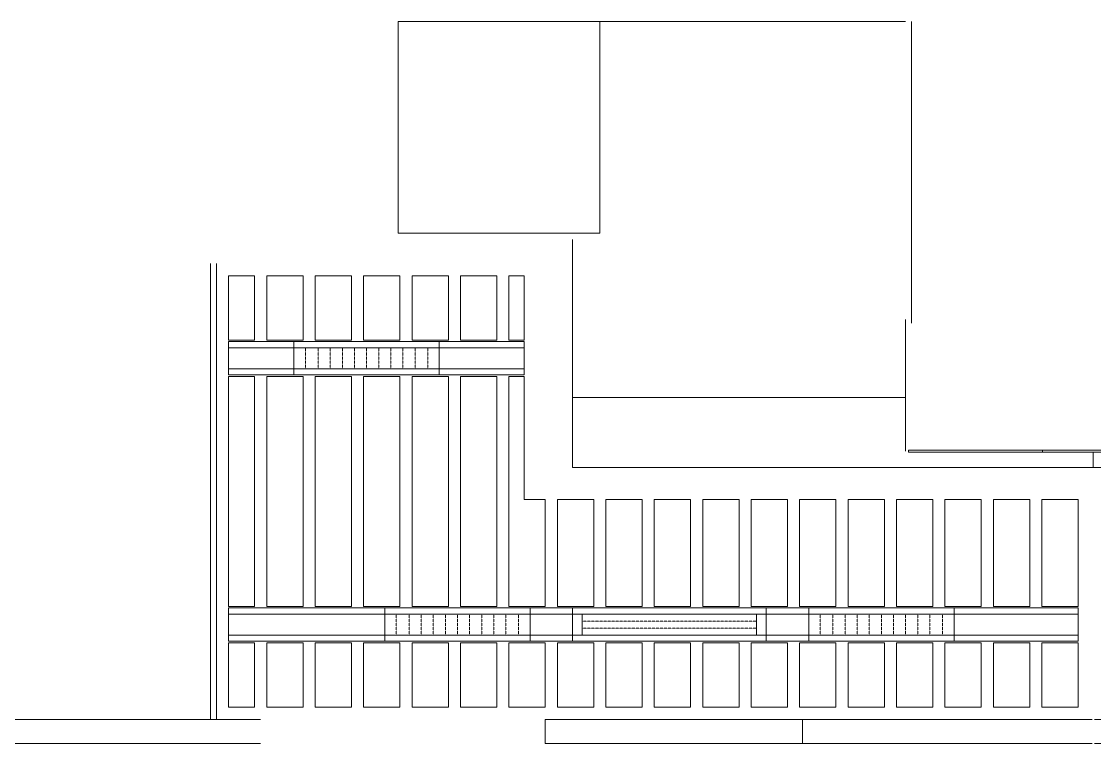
# Model space of a CAD drawing. Header units: millimetres. Extents: x -962357 to -591296, y -223672 to 59420.
# Drawn here: x -793430 to -784570, y -219894 to -213929 of the extents above; entities that cross this region are included whole.
import ezdxf

# ---------------------------------------------------------------- set-up
doc = ezdxf.new("R2010")
doc.units = ezdxf.units.MM
doc.linetypes.add('DPA_Hidden 50', pattern=[3, 2, -1])
for name, color, linetype, lineweight in [('A-CLNG', 2, 'Continuous', 9), ('A-DETL', 1, 'Continuous', 25), ('A-GLAZ-CURT', 2, 'Continuous', 9)]:
    doc.layers.add(name, color=color, linetype=linetype, lineweight=lineweight)

# ---------------------------------------------------------------- blocks, each defined once
blk = doc.blocks.new('Ceilings 10 - Ceilings 10-4014920-4160-01 UPPER PLATFORM LEVEL - REFLECTED CEILING PLAN')
at = {"layer": 'A-CLNG'}
for p, q in [((-790322.4, 9894), (-790322.4, 8144)), ((-790322.4, 8144), (-790322.4, 9894)), ((-790322.4, 9894), (-790282.4, 9894)), ((-790282.4, 9894), (-790322.4, 9894)), ((-790282.4, 8144), (-790322.4, 8144)), ((-790282.4, 8144), (-790322.4, 8144))]:
    blk.add_line(p, q, dxfattribs=at)
blk = doc.blocks.new('DPA_CP_Metal Ceiling Panel - Vertical Panel with Gap-10965286-4160-01 UPPER PLATFORM LEVEL - REFLECTED CEILING PLAN')
at = {"layer": 'A-GLAZ-CURT'}
for p, q in [((-789807.4, 7794), (-789807.4, 7261.5)), ((-789507.4, 7794), (-789807.4, 7794)), ((-789507.4, 7794), (-789807.4, 7794)), ((-789807.4, 7794), (-789807.4, 7261.5)), ((-789807.4, 7261.5), (-789807.4, 7794)), ((-789807.4, 7794), (-789507.4, 7794)), ((-789507.4, 7794), (-789507.4, 7261.5)), ((-789507.4, 7261.5), (-789507.4, 7794)), ((-789507.4, 7794), (-789507.4, 7261.5)), ((-789507.4, 7261.5), (-789807.4, 7261.5)), ((-789807.4, 7261.5), (-789507.4, 7261.5)), ((-789507.4, 7261.5), (-789807.4, 7261.5))]:
    blk.add_line(p, q, dxfattribs=at)
blk = doc.blocks.new('DPA_CP_Metal Ceiling Panel - Vertical Panel with Gap-13926353-4160-01 UPPER PLATFORM LEVEL - REFLECTED CEILING PLAN')
at = {"layer": 'A-GLAZ-CURT'}
for p, q in [((-791722, 7794), (-791722, 7261.5)), ((-791507.4, 7794), (-791722, 7794)), ((-791507.4, 7794), (-791722, 7794)), ((-791722, 7794), (-791722, 7261.5)), ((-791722, 7261.5), (-791722, 7794)), ((-791722, 7794), (-791507.4, 7794)), ((-791507.4, 7794), (-791507.4, 7261.5)), ((-791507.4, 7261.5), (-791507.4, 7794)), ((-791507.4, 7794), (-791507.4, 7261.5)), ((-791507.4, 7261.5), (-791722, 7261.5)), ((-791722, 7261.5), (-791507.4, 7261.5)), ((-791507.4, 7261.5), (-791722, 7261.5))]:
    blk.add_line(p, q, dxfattribs=at)
blk = doc.blocks.new('DPA_CP_Metal Ceiling Panel - Vertical Panel with Gap-10859825-4160-01 UPPER PLATFORM LEVEL - REFLECTED CEILING PLAN')
at = {"layer": 'A-GLAZ-CURT'}
for p, q in [((-744457, 6961.5), (-744457, 5061.5)), ((-744157, 6961.5), (-744457, 6961.5)), ((-744157, 6961.5), (-744457, 6961.5)), ((-744457, 6961.5), (-744457, 5061.5)), ((-744457, 5061.5), (-744457, 6961.5)), ((-744457, 6961.5), (-744157, 6961.5)), ((-744157, 6961.5), (-744157, 5061.5)), ((-744157, 5061.5), (-744157, 6961.5)), ((-744157, 6961.5), (-744157, 5061.5)), ((-744157, 5061.5), (-744457, 5061.5)), ((-744457, 5061.5), (-744157, 5061.5)), ((-744157, 5061.5), (-744457, 5061.5))]:
    blk.add_line(p, q, dxfattribs=at)
blk = doc.blocks.new('DPA_CP_Metal Ceiling Panel - Vertical Panel with Gap-13926195-4160-01 UPPER PLATFORM LEVEL - REFLECTED CEILING PLAN')
at = {"layer": 'A-GLAZ-CURT'}
for p, q in [((-791722, 6961.5), (-791722, 5061.5)), ((-791507.4, 6961.5), (-791722, 6961.5)), ((-791507.4, 6961.5), (-791722, 6961.5)), ((-791722, 6961.5), (-791722, 5061.5)), ((-791722, 5061.5), (-791722, 6961.5)), ((-791722, 6961.5), (-791507.4, 6961.5)), ((-791507.4, 6961.5), (-791507.4, 5061.5)), ((-791507.4, 5061.5), (-791507.4, 6961.5)), ((-791507.4, 6961.5), (-791507.4, 5061.5)), ((-791507.4, 5061.5), (-791722, 5061.5)), ((-791722, 5061.5), (-791507.4, 5061.5)), ((-791507.4, 5061.5), (-791722, 5061.5))]:
    blk.add_line(p, q, dxfattribs=at)
blk = doc.blocks.new('DPA_CP_Metal Ceiling Panel - Vertical Panel with Gap-10860221-4160-01 UPPER PLATFORM LEVEL - REFLECTED CEILING PLAN')
at = {"layer": 'A-GLAZ-CURT'}
for p, q in [((-785007.4, 5944), (-785007.4, 5061.5)), ((-784707.4, 5944), (-785007.4, 5944)), ((-784707.4, 5944), (-785007.4, 5944)), ((-785007.4, 5944), (-785007.4, 5061.5)), ((-785007.4, 5061.5), (-785007.4, 5944)), ((-785007.4, 5944), (-784707.4, 5944)), ((-784707.4, 5944), (-784707.4, 5061.5)), ((-784707.4, 5061.5), (-784707.4, 5944)), ((-784707.4, 5944), (-784707.4, 5061.5)), ((-784707.4, 5061.5), (-785007.4, 5061.5)), ((-785007.4, 5061.5), (-784707.4, 5061.5)), ((-784707.4, 5061.5), (-785007.4, 5061.5))]:
    blk.add_line(p, q, dxfattribs=at)
blk = doc.blocks.new('DPA_CP_Metal Ceiling Panel - Vertical Panel with Gap-13926102-4160-01 UPPER PLATFORM LEVEL - REFLECTED CEILING PLAN')
at = {"layer": 'A-GLAZ-CURT'}
for p, q in [((-789007.4, 5944), (-789007.4, 5061.5)), ((-788707.4, 5944), (-789007.4, 5944)), ((-788707.4, 5944), (-789007.4, 5944)), ((-789007.4, 5944), (-789007.4, 5061.5)), ((-789007.4, 5061.5), (-789007.4, 5944)), ((-789007.4, 5944), (-788707.4, 5944)), ((-788707.4, 5944), (-788707.4, 5061.5)), ((-788707.4, 5061.5), (-788707.4, 5944)), ((-788707.4, 5944), (-788707.4, 5061.5)), ((-788707.4, 5061.5), (-789007.4, 5061.5)), ((-789007.4, 5061.5), (-788707.4, 5061.5)), ((-788707.4, 5061.5), (-789007.4, 5061.5))]:
    blk.add_line(p, q, dxfattribs=at)
blk = doc.blocks.new('DPA_CP_Metal Ceiling Panel - Vertical Panel with Gap-10965475-4160-01 UPPER PLATFORM LEVEL - REFLECTED CEILING PLAN')
at = {"layer": 'A-GLAZ-CURT'}
for p, q in [((-785007.4, 4761.5), (-785007.4, 4229)), ((-784707.4, 4761.5), (-785007.4, 4761.5)), ((-784707.4, 4761.5), (-785007.4, 4761.5)), ((-785007.4, 4761.5), (-785007.4, 4229)), ((-785007.4, 4229), (-785007.4, 4761.5)), ((-785007.4, 4761.5), (-784707.4, 4761.5)), ((-784707.4, 4761.5), (-784707.4, 4229)), ((-784707.4, 4229), (-784707.4, 4761.5)), ((-784707.4, 4761.5), (-784707.4, 4229)), ((-784707.4, 4229), (-785007.4, 4229)), ((-785007.4, 4229), (-784707.4, 4229)), ((-784707.4, 4229), (-785007.4, 4229))]:
    blk.add_line(p, q, dxfattribs=at)
blk = doc.blocks.new('DPA_CP_Metal Ceiling Panel - Vertical Panel with Gap-13925877-4160-01 UPPER PLATFORM LEVEL - REFLECTED CEILING PLAN')
at = {"layer": 'A-GLAZ-CURT'}
for p, q in [((-791722, 4761.5), (-791722, 4229)), ((-791507.4, 4761.5), (-791722, 4761.5)), ((-791507.4, 4761.5), (-791722, 4761.5)), ((-791722, 4761.5), (-791722, 4229)), ((-791722, 4229), (-791722, 4761.5)), ((-791722, 4761.5), (-791507.4, 4761.5)), ((-791507.4, 4761.5), (-791507.4, 4229)), ((-791507.4, 4229), (-791507.4, 4761.5)), ((-791507.4, 4761.5), (-791507.4, 4229)), ((-791507.4, 4229), (-791722, 4229)), ((-791722, 4229), (-791507.4, 4229)), ((-791507.4, 4229), (-791722, 4229))]:
    blk.add_line(p, q, dxfattribs=at)
blk = doc.blocks.new('DPA_CP_Metal Ceiling Panel1 - Horizontal with Gap-16055689-4160-01 UPPER PLATFORM LEVEL - REFLECTED CEILING PLAN')
at = {"layer": 'A-GLAZ-CURT'}
for p, q in [((-789982.7, 6974), (-789982.7, 7249)), ((-789982.7, 6974), (-789982.7, 7249)), ((-789982.7, 7249), (-789282.4, 7249)), ((-789982.7, 7249), (-789282.4, 7249)), ((-789982.7, 6974), (-789982.7, 7249)), ((-789982.7, 7199), (-789282.4, 7199)), ((-789282.4, 6974), (-789282.4, 7249)), ((-789282.4, 7249), (-789282.4, 6974)), ((-789282.4, 7249), (-789282.4, 6974)), ((-789982.7, 7024), (-789282.4, 7024)), ((-789982.7, 6974), (-789282.4, 6974)), ((-789282.4, 6974), (-789982.7, 6974)), ((-789282.4, 6974), (-789982.7, 6974))]:
    blk.add_line(p, q, dxfattribs=at)
blk = doc.blocks.new('DPA_CP_Metal Ceiling Luminaire2 - Linear Luminaire-12437131-4160-01 UPPER PLATFORM LEVEL - REFLECTED CEILING PLAN')
at = {"layer": 'A-GLAZ-CURT'}
for p, q in [((-842129.9, 6974), (-842129.9, 7249)), ((-842129.9, 7249), (-840929.9, 7249)), ((-842129.9, 7249), (-842129.9, 6974)), ((-840929.9, 7249), (-842129.9, 7249)), ((-842129.9, 7249), (-840929.9, 7249)), ((-842129.9, 7211.5), (-842129.9, 6974)), ((-842129.9, 7199), (-840929.9, 7199)), ((-840929.9, 7249), (-840929.9, 6974)), ((-840929.9, 6974), (-840929.9, 7249)), ((-840929.9, 7211.5), (-840929.9, 6974)), ((-842129.9, 7024), (-840929.9, 7024)), ((-840929.9, 6974), (-842129.9, 6974)), ((-840929.9, 6974), (-842129.9, 6974)), ((-842129.9, 6974), (-840929.9, 6974))]:
    blk.add_line(p, q, dxfattribs=at)
at = {"layer": 'A-GLAZ-CURT', "linetype": 'DPA_Hidden 50'}
for p, q in [((-842034.9, 7199), (-842034.9, 7024)), ((-841929.9, 7199), (-841929.9, 7024)), ((-841829.9, 7199), (-841829.9, 7024)), ((-841729.9, 7199), (-841729.9, 7024)), ((-841629.9, 7199), (-841629.9, 7024)), ((-841529.9, 7199), (-841529.9, 7024)), ((-841429.9, 7199), (-841429.9, 7024)), ((-841329.9, 7199), (-841329.9, 7024)), ((-841229.9, 7199), (-841229.9, 7024)), ((-841129.9, 7199), (-841129.9, 7024)), ((-841024.9, 7199), (-841024.9, 7024))]:
    blk.add_line(p, q, dxfattribs=at)
blk = doc.blocks.new('DPA_CP_Metal Ceiling Panel1 - Horizontal with Gap-12457185-4160-01 UPPER PLATFORM LEVEL - REFLECTED CEILING PLAN')
at = {"layer": 'A-GLAZ-CURT'}
for p, q in [((-791722, 6974), (-791722, 7249)), ((-791722, 6974), (-791722, 7249)), ((-791722, 7249), (-791182.7, 7249)), ((-791722, 7249), (-791182.7, 7249)), ((-791722, 6974), (-791722, 7249)), ((-791722, 7199), (-791182.7, 7199)), ((-791182.7, 6974), (-791182.7, 7249)), ((-791182.7, 7249), (-791182.7, 6974)), ((-791182.7, 7249), (-791182.7, 6974)), ((-791722, 7024), (-791182.7, 7024)), ((-791722, 6974), (-791182.7, 6974)), ((-791182.7, 6974), (-791722, 6974)), ((-791182.7, 6974), (-791722, 6974))]:
    blk.add_line(p, q, dxfattribs=at)
blk = doc.blocks.new('System Panel - DPA-AR_Metal Ceiling Rectangular Panel-V39-4160-01 UPPER PLATFORM LEVEL - REFLECTED CEILING PLAN')
at = {"layer": 'A-GLAZ-CURT'}
for p, q in [((-791457.4, 4129), (-793582.4, 4129)), ((-793582.4, 4129), (-793582.4, 3929)), ((-793582.4, 3929), (-793582.4, 4129)), ((-793582.4, 4129), (-791457.4, 4129)), ((-793582.4, 3929), (-791457.4, 3929)), ((-791457.4, 3929), (-793582.4, 3929))]:
    blk.add_line(p, q, dxfattribs=at)
blk = doc.blocks.new('System Panel - DPA-AR_Metal Ceiling Rectangular Panel-V25-4160-01 UPPER PLATFORM LEVEL - REFLECTED CEILING PLAN')
at = {"layer": 'A-GLAZ-CURT'}
for p, q in [((-814257.4, 3229), (-816382.4, 3229)), ((-816382.4, 3229), (-816382.4, 3029)), ((-816382.4, 3029), (-816382.4, 3229)), ((-816382.4, 3229), (-814257.4, 3229)), ((-814257.4, 3029), (-814257.4, 3229)), ((-814257.4, 3229), (-814257.4, 3029)), ((-816382.4, 3029), (-814257.4, 3029)), ((-814257.4, 3029), (-816382.4, 3029))]:
    blk.add_line(p, q, dxfattribs=at)
blk = doc.blocks.new('System Panel - DPA-AR_Metal Ceiling Rectangular Panel-V40-4160-01 UPPER PLATFORM LEVEL - REFLECTED CEILING PLAN')
at = {"layer": 'A-GLAZ-CURT'}
for p, q in [((-784592.4, 4129), (-786982.4, 4129)), ((-786982.4, 4129), (-786982.4, 3929)), ((-786982.4, 3929), (-786982.4, 4129)), ((-786982.4, 4129), (-784592.4, 4129)), ((-786982.4, 3929), (-784592.4, 3929)), ((-784592.4, 3929), (-786982.4, 3929))]:
    blk.add_line(p, q, dxfattribs=at)
blk = doc.blocks.new('System Panel - DPA-AR_Metal Ceiling Rectangular Panel-V41-4160-01 UPPER PLATFORM LEVEL - REFLECTED CEILING PLAN')
at = {"layer": 'A-GLAZ-CURT'}
for p, q in [((-782182.4, 4129), (-784572.4, 4129)), ((-784572.4, 4129), (-782182.4, 4129)), ((-782182.4, 3929), (-782182.4, 4129)), ((-782182.4, 4129), (-782182.4, 3929)), ((-784572.5, 3929), (-782182.4, 3929)), ((-782182.4, 3929), (-784572.5, 3929))]:
    blk.add_line(p, q, dxfattribs=at)
blk = doc.blocks.new('System Panel - DPA_Metal Ceiling Rectangular Panel-14362453-4160-01 UPPER PLATFORM LEVEL - REFLECTED CEILING PLAN')
at = {"layer": 'A-GLAZ-CURT'}
for p, q in [((-789282.4, 6961.5), (-789407.4, 6961.5)), ((-789407.4, 6961.5), (-789407.4, 5061.5)), ((-789407.4, 5061.5), (-789407.4, 6961.5)), ((-789407.4, 6961.5), (-789282.4, 6961.5)), ((-789282.4, 5944), (-789282.4, 6961.5)), ((-789282.4, 6961.5), (-789282.4, 5944)), ((-789107.4, 5944), (-789282.4, 5944)), ((-789282.4, 5944), (-789107.4, 5944)), ((-789107.4, 5061.5), (-789107.4, 5944)), ((-789107.4, 5944), (-789107.4, 5061.5)), ((-789407.4, 5061.5), (-789107.4, 5061.5)), ((-789107.4, 5061.5), (-789407.4, 5061.5))]:
    blk.add_line(p, q, dxfattribs=at)
blk = doc.blocks.new('System Panel - Glazed-13926414-4160-01 UPPER PLATFORM LEVEL - REFLECTED CEILING PLAN')
at = {"layer": 'A-GLAZ-CURT'}
for p, q in [((-789282.4, 7794), (-789407.4, 7794)), ((-789407.4, 7794), (-789407.4, 7261.5)), ((-789407.4, 7261.5), (-789407.4, 7794)), ((-789407.4, 7794), (-789282.4, 7794)), ((-789282.4, 7261.5), (-789282.4, 7794)), ((-789282.4, 7794), (-789282.4, 7261.5)), ((-789407.4, 7261.5), (-789282.4, 7261.5)), ((-789282.4, 7261.5), (-789407.4, 7261.5))]:
    blk.add_line(p, q, dxfattribs=at)
blk = doc.blocks.new('System Panel - W-06 Feature Wall Printed Pattern-18669055-4160-01 UPPER PLATFORM LEVEL - REFLECTED CEILING PLAN')
at = {"layer": 'A-GLAZ-CURT'}
for p, q in [((-553, -57.5), (-553, -42.5)), ((-553, -42.5), (553, -42.5)), ((553, -57.5), (-553, -57.5)), ((553, -42.5), (553, -57.5))]:
    blk.add_line(p, q, dxfattribs=at)
blk = doc.blocks.new('System Panel - W-06 Feature Wall Printed Pattern-18668186-4160-01 UPPER PLATFORM LEVEL - REFLECTED CEILING PLAN')
at = {"layer": 'A-GLAZ-CURT'}
for p, q in [((-659.5, -57.5), (-659.5, -42.5)), ((-659.5, -42.5), (659.5, -42.5)), ((659.5, -57.5), (-659.5, -57.5)), ((659.5, -42.5), (659.5, -57.5))]:
    blk.add_line(p, q, dxfattribs=at)
blk = doc.blocks.new('DPA_CP_Metal Ceiling Panel1 - Horizontal with Gap-16055486-4160-01 UPPER PLATFORM LEVEL - REFLECTED CEILING PLAN')
at = {"layer": 'A-GLAZ-CURT'}
for p, q in [((-784457.4, 4774), (-784457.4, 5049)), ((-784457.4, 4774), (-784457.4, 5049)), ((-784457.4, 5049), (-783432.4, 5049)), ((-784457.4, 5049), (-783432.4, 5049)), ((-784457.4, 4774), (-784457.4, 5049)), ((-784457.4, 4999), (-783432.4, 4999)), ((-783432.4, 4774), (-783432.4, 5049)), ((-783432.4, 5049), (-783432.4, 4774)), ((-783432.4, 5049), (-783432.4, 4774)), ((-784457.4, 4824), (-783432.4, 4824)), ((-784457.4, 4774), (-783432.4, 4774)), ((-783432.4, 4774), (-784457.4, 4774)), ((-783432.4, 4774), (-784457.4, 4774))]:
    blk.add_line(p, q, dxfattribs=at)
blk = doc.blocks.new('DPA_CP_Metal Ceiling Air Supply1 - Linear Diffuser Air Supply-12447243-4160-01 UPPER PLATFORM LEVEL - REFLECTED CEILING PLAN')
at = {"layer": 'A-GLAZ-CURT'}
for p, q in [((-753707.4, 9174), (-753707.4, 9449)), ((-753707.4, 9449), (-752107.4, 9449)), ((-753707.4, 9174), (-753707.4, 9449)), ((-753707.4, 9449), (-752107.4, 9449)), ((-753707.4, 9449), (-752107.4, 9449)), ((-753707.4, 9174), (-753707.4, 9449)), ((-752107.4, 9399), (-753707.4, 9399)), ((-753627.4, 9399), (-753627.4, 9224)), ((-752187.4, 9399), (-752187.4, 9224)), ((-752107.4, 9174), (-752107.4, 9449)), ((-752107.4, 9449), (-752107.4, 9174)), ((-752107.4, 9449), (-752107.4, 9174)), ((-752107.4, 9224), (-753707.4, 9224)), ((-753707.4, 9174), (-752107.4, 9174)), ((-752107.4, 9174), (-753707.4, 9174)), ((-752107.4, 9174), (-753707.4, 9174))]:
    blk.add_line(p, q, dxfattribs=at)
at = {"layer": 'A-GLAZ-CURT', "linetype": 'DPA_Hidden 50'}
for p, q in [((-752187.4, 9340.7), (-753627.4, 9340.7)), ((-752187.4, 9282.4), (-753627.4, 9282.4))]:
    blk.add_line(p, q, dxfattribs=at)
blk = doc.blocks.new('DPA_CP_Metal Ceiling Panel1 - Horizontal with Gap-12520836-4160-01 UPPER PLATFORM LEVEL - REFLECTED CEILING PLAN')
at = {"layer": 'A-GLAZ-CURT'}
for p, q in [((-782232.4, 4774), (-782232.4, 5049)), ((-782232.4, 4774), (-782232.4, 5049)), ((-782232.4, 5049), (-781882.4, 5049)), ((-782232.4, 5049), (-781882.4, 5049)), ((-782232.4, 4774), (-782232.4, 5049)), ((-782232.4, 4999), (-781882.4, 4999)), ((-781882.4, 4774), (-781882.4, 5049)), ((-781882.4, 5049), (-781882.4, 4774)), ((-781882.4, 5049), (-781882.4, 4774)), ((-782232.4, 4824), (-781882.4, 4824)), ((-782232.4, 4774), (-781882.4, 4774)), ((-781882.4, 4774), (-782232.4, 4774)), ((-781882.4, 4774), (-782232.4, 4774))]:
    blk.add_line(p, q, dxfattribs=at)
blk = doc.blocks.new('DPA_CP_Metal Ceiling Panel1 - Horizontal with Gap-16055586-4160-01 UPPER PLATFORM LEVEL - REFLECTED CEILING PLAN')
at = {"layer": 'A-GLAZ-CURT'}
for p, q in [((-778732.4, 4774), (-778732.4, 5049)), ((-778732.4, 4774), (-778732.4, 5049)), ((-778732.4, 5049), (-777442.4, 5049)), ((-778732.4, 5049), (-777442.4, 5049)), ((-778732.4, 4774), (-778732.4, 5049)), ((-778732.4, 4999), (-777442.4, 4999)), ((-777442.4, 4774), (-777442.4, 5049)), ((-777442.4, 5049), (-777442.4, 4774)), ((-777442.4, 5049), (-777442.4, 4774)), ((-778732.4, 4824), (-777442.4, 4824)), ((-778732.4, 4774), (-777442.4, 4774)), ((-777442.4, 4774), (-778732.4, 4774)), ((-777442.4, 4774), (-778732.4, 4774))]:
    blk.add_line(p, q, dxfattribs=at)
blk = doc.blocks.new('Ceilings 30 - Ceilings 30-4014963-4160-01 UPPER PLATFORM LEVEL - REFLECTED CEILING PLAN')
at = {"layer": 'A-DETL', "lineweight": 9}
for p, q in [((-792026.4, 7894), (-792026.4, 4129)), ((-791975.8, 4129), (-791975.8, 7894))]:
    blk.add_line(p, q, dxfattribs=at)

msp = doc.modelspace()

# ---------------------------------------------------------------- linework, layer by layer
at = {"layer": 'A-CLNG'}
for p, q in [((-788655, -213929.4), (-790320, -213929.4)), ((-790320, -213929.4), (-790320, -215679.4)), ((-790320, -215679.4), (-790320, -213929.4)), ((-790320, -213929.4), (-788655, -213929.4)), ((-788655, -213929.4), (-788655, -215679.4)), ((-786130, -213929.4), (-788655, -213929.4)), ((-788655, -215679.4), (-788655, -213929.4)), ((-788655, -213929.4), (-786130, -213929.4)), ((-788655, -215679.4), (-788655, -213929.4)), ((-788655, -213929.4), (-788655, -215679.4)), ((-786080, -216420.6), (-786080, -213929.4)), ((-786080, -213929.4), (-786080, -216420.6)), ((-790320, -215679.4), (-788655, -215679.4)), ((-788655, -215679.4), (-790320, -215679.4)), ((-788741.6, -215679.4), (-788880, -215679.4)), ((-788880, -215679.4), (-788655, -215679.4)), ((-788880, -215729.4), (-788880, -216420.6)), ((-788880, -216420.6), (-788880, -215729.4)), ((-788655, -215679.4), (-788741.6, -215679.4)), ((-788880, -216368.4), (-788880, -217036.6)), ((-788880, -217036.6), (-788880, -216368.4)), ((-786130, -216391), (-786130, -217036.6)), ((-786130, -217036.6), (-786130, -216420.6)), ((-788880, -217036.6), (-786130, -217036.6)), ((-786130, -217036.6), (-788880, -217036.6)), ((-788880, -217036.6), (-788880, -217614.4)), ((-786130, -217036.6), (-788880, -217036.6)), ((-788880, -217036.6), (-786130, -217036.6)), ((-788880, -217614.4), (-788880, -217036.6)), ((-786130, -217479.4), (-786130, -217036.6)), ((-786130, -217036.6), (-786130, -217479.4)), ((-784580, -217486.9), (-784580, -217614.4)), ((-784580, -217614.4), (-784580, -217486.9)), ((-784580, -217614.4), (-784580, -217486.9)), ((-784580, -217486.9), (-784580, -217614.4)), ((-788880, -217614.4), (-784580, -217614.4)), ((-784580, -217614.4), (-788880, -217614.4)), ((-784580, -217614.4), (-780226.6, -217614.4)), ((-780226.6, -217614.4), (-784580, -217614.4))]:
    msp.add_line(p, q, dxfattribs=at)

# ---------------------------------------------------------------- block references
for name, p in [('Ceilings 10 - Ceilings 10-4014920-4160-01 UPPER PLATFORM LEVEL - REFLECTED CEILING PLAN', (2.4, -223823.5)), ('Ceilings 30 - Ceilings 30-4014963-4160-01 UPPER PLATFORM LEVEL - REFLECTED CEILING PLAN', (156.1, -223823.5))]:
    msp.add_blockref(name, p, dxfattribs=at)
at = {"layer": 'A-GLAZ-CURT'}
for name, p in [('DPA_CP_Metal Ceiling Panel - Vertical Panel with Gap-13926353-4160-01 UPPER PLATFORM LEVEL - REFLECTED CEILING PLAN', (2.4, -223823.5)), ('DPA_CP_Metal Ceiling Panel - Vertical Panel with Gap-10965286-4160-01 UPPER PLATFORM LEVEL - REFLECTED CEILING PLAN', (-1597.6, -223823.5)), ('DPA_CP_Metal Ceiling Panel - Vertical Panel with Gap-10965286-4160-01 UPPER PLATFORM LEVEL - REFLECTED CEILING PLAN', (-1197.6, -223823.5)), ('DPA_CP_Metal Ceiling Panel - Vertical Panel with Gap-10965286-4160-01 UPPER PLATFORM LEVEL - REFLECTED CEILING PLAN', (-797.6, -223823.5)), ('DPA_CP_Metal Ceiling Panel - Vertical Panel with Gap-10965286-4160-01 UPPER PLATFORM LEVEL - REFLECTED CEILING PLAN', (-397.6, -223823.5)), ('DPA_CP_Metal Ceiling Panel - Vertical Panel with Gap-10965286-4160-01 UPPER PLATFORM LEVEL - REFLECTED CEILING PLAN', (2.4, -223823.5)), ('System Panel - Glazed-13926414-4160-01 UPPER PLATFORM LEVEL - REFLECTED CEILING PLAN', (2.4, -223823.5)), ('DPA_CP_Metal Ceiling Panel1 - Horizontal with Gap-12457185-4160-01 UPPER PLATFORM LEVEL - REFLECTED CEILING PLAN', (2.4, -223823.5)), ('DPA_CP_Metal Ceiling Luminaire2 - Linear Luminaire-12437131-4160-01 UPPER PLATFORM LEVEL - REFLECTED CEILING PLAN', (50949.6, -223823.5)), ('DPA_CP_Metal Ceiling Panel1 - Horizontal with Gap-16055689-4160-01 UPPER PLATFORM LEVEL - REFLECTED CEILING PLAN', (2.4, -223823.5)), ('DPA_CP_Metal Ceiling Panel - Vertical Panel with Gap-13926195-4160-01 UPPER PLATFORM LEVEL - REFLECTED CEILING PLAN', (2.4, -223823.5)), ('DPA_CP_Metal Ceiling Panel - Vertical Panel with Gap-10859825-4160-01 UPPER PLATFORM LEVEL - REFLECTED CEILING PLAN', (-46948, -223823.5)), ('DPA_CP_Metal Ceiling Panel - Vertical Panel with Gap-10859825-4160-01 UPPER PLATFORM LEVEL - REFLECTED CEILING PLAN', (-46548, -223823.5)), ('DPA_CP_Metal Ceiling Panel - Vertical Panel with Gap-10859825-4160-01 UPPER PLATFORM LEVEL - REFLECTED CEILING PLAN', (-46148, -223823.5)), ('DPA_CP_Metal Ceiling Panel - Vertical Panel with Gap-10859825-4160-01 UPPER PLATFORM LEVEL - REFLECTED CEILING PLAN', (-45748, -223823.5)), ('DPA_CP_Metal Ceiling Panel - Vertical Panel with Gap-10859825-4160-01 UPPER PLATFORM LEVEL - REFLECTED CEILING PLAN', (-45348, -223823.5)), ('System Panel - DPA_Metal Ceiling Rectangular Panel-14362453-4160-01 UPPER PLATFORM LEVEL - REFLECTED CEILING PLAN', (2.4, -223823.5)), ('System Panel - W-06 Feature Wall Printed Pattern-18669055-4160-01 UPPER PLATFORM LEVEL - REFLECTED CEILING PLAN', (-785552, -217429.4)), ('System Panel - W-06 Feature Wall Printed Pattern-18668186-4160-01 UPPER PLATFORM LEVEL - REFLECTED CEILING PLAN', (-784339.5, -217429.4)), ('DPA_CP_Metal Ceiling Panel - Vertical Panel with Gap-13926102-4160-01 UPPER PLATFORM LEVEL - REFLECTED CEILING PLAN', (2.4, -223823.5)), ('DPA_CP_Metal Ceiling Panel - Vertical Panel with Gap-10860221-4160-01 UPPER PLATFORM LEVEL - REFLECTED CEILING PLAN', (-3597.6, -223823.5)), ('DPA_CP_Metal Ceiling Panel - Vertical Panel with Gap-10860221-4160-01 UPPER PLATFORM LEVEL - REFLECTED CEILING PLAN', (-3197.6, -223823.5)), ('DPA_CP_Metal Ceiling Panel - Vertical Panel with Gap-10860221-4160-01 UPPER PLATFORM LEVEL - REFLECTED CEILING PLAN', (-2797.6, -223823.5)), ('DPA_CP_Metal Ceiling Panel - Vertical Panel with Gap-10860221-4160-01 UPPER PLATFORM LEVEL - REFLECTED CEILING PLAN', (-2397.6, -223823.5)), ('DPA_CP_Metal Ceiling Panel - Vertical Panel with Gap-10860221-4160-01 UPPER PLATFORM LEVEL - REFLECTED CEILING PLAN', (-1997.6, -223823.5)), ('DPA_CP_Metal Ceiling Panel - Vertical Panel with Gap-10860221-4160-01 UPPER PLATFORM LEVEL - REFLECTED CEILING PLAN', (-1597.6, -223823.5)), ('DPA_CP_Metal Ceiling Panel - Vertical Panel with Gap-10860221-4160-01 UPPER PLATFORM LEVEL - REFLECTED CEILING PLAN', (-1197.6, -223823.5)), ('DPA_CP_Metal Ceiling Panel - Vertical Panel with Gap-10860221-4160-01 UPPER PLATFORM LEVEL - REFLECTED CEILING PLAN', (-797.6, -223823.5)), ('DPA_CP_Metal Ceiling Panel - Vertical Panel with Gap-10860221-4160-01 UPPER PLATFORM LEVEL - REFLECTED CEILING PLAN', (-397.6, -223823.5)), ('DPA_CP_Metal Ceiling Panel - Vertical Panel with Gap-10860221-4160-01 UPPER PLATFORM LEVEL - REFLECTED CEILING PLAN', (2.4, -223823.5)), ('DPA_CP_Metal Ceiling Panel1 - Horizontal with Gap-16055586-4160-01 UPPER PLATFORM LEVEL - REFLECTED CEILING PLAN', (-12987.6, -223823.5)), ('DPA_CP_Metal Ceiling Luminaire2 - Linear Luminaire-12437131-4160-01 UPPER PLATFORM LEVEL - REFLECTED CEILING PLAN', (51699.9, -226023.5)), ('DPA_CP_Metal Ceiling Panel1 - Horizontal with Gap-12520836-4160-01 UPPER PLATFORM LEVEL - REFLECTED CEILING PLAN', (-6997.6, -223823.5)), ('DPA_CP_Metal Ceiling Air Supply1 - Linear Diffuser Air Supply-12447243-4160-01 UPPER PLATFORM LEVEL - REFLECTED CEILING PLAN', (-35172.6, -228223.5)), ('DPA_CP_Metal Ceiling Panel1 - Horizontal with Gap-12520836-4160-01 UPPER PLATFORM LEVEL - REFLECTED CEILING PLAN', (-5047.6, -223823.5)), ('DPA_CP_Metal Ceiling Luminaire2 - Linear Luminaire-12437131-4160-01 UPPER PLATFORM LEVEL - REFLECTED CEILING PLAN', (55199.9, -226023.5)), ('DPA_CP_Metal Ceiling Panel1 - Horizontal with Gap-16055486-4160-01 UPPER PLATFORM LEVEL - REFLECTED CEILING PLAN', (-1272.6, -223823.5)), ('DPA_CP_Metal Ceiling Panel - Vertical Panel with Gap-13925877-4160-01 UPPER PLATFORM LEVEL - REFLECTED CEILING PLAN', (2.4, -223823.5)), ('DPA_CP_Metal Ceiling Panel - Vertical Panel with Gap-10965475-4160-01 UPPER PLATFORM LEVEL - REFLECTED CEILING PLAN', (-6397.6, -223823.5)), ('DPA_CP_Metal Ceiling Panel - Vertical Panel with Gap-10965475-4160-01 UPPER PLATFORM LEVEL - REFLECTED CEILING PLAN', (-5997.6, -223823.5)), ('DPA_CP_Metal Ceiling Panel - Vertical Panel with Gap-10965475-4160-01 UPPER PLATFORM LEVEL - REFLECTED CEILING PLAN', (-5597.6, -223823.5)), ('DPA_CP_Metal Ceiling Panel - Vertical Panel with Gap-10965475-4160-01 UPPER PLATFORM LEVEL - REFLECTED CEILING PLAN', (-5197.6, -223823.5)), ('DPA_CP_Metal Ceiling Panel - Vertical Panel with Gap-10965475-4160-01 UPPER PLATFORM LEVEL - REFLECTED CEILING PLAN', (-4797.6, -223823.5)), ('DPA_CP_Metal Ceiling Panel - Vertical Panel with Gap-10965475-4160-01 UPPER PLATFORM LEVEL - REFLECTED CEILING PLAN', (-4397.6, -223823.5)), ('DPA_CP_Metal Ceiling Panel - Vertical Panel with Gap-10965475-4160-01 UPPER PLATFORM LEVEL - REFLECTED CEILING PLAN', (-3997.6, -223823.5)), ('DPA_CP_Metal Ceiling Panel - Vertical Panel with Gap-10965475-4160-01 UPPER PLATFORM LEVEL - REFLECTED CEILING PLAN', (-3597.6, -223823.5)), ('DPA_CP_Metal Ceiling Panel - Vertical Panel with Gap-10965475-4160-01 UPPER PLATFORM LEVEL - REFLECTED CEILING PLAN', (-3197.6, -223823.5)), ('DPA_CP_Metal Ceiling Panel - Vertical Panel with Gap-10965475-4160-01 UPPER PLATFORM LEVEL - REFLECTED CEILING PLAN', (-2797.6, -223823.5)), ('DPA_CP_Metal Ceiling Panel - Vertical Panel with Gap-10965475-4160-01 UPPER PLATFORM LEVEL - REFLECTED CEILING PLAN', (-2397.6, -223823.5)), ('DPA_CP_Metal Ceiling Panel - Vertical Panel with Gap-10965475-4160-01 UPPER PLATFORM LEVEL - REFLECTED CEILING PLAN', (-1997.6, -223823.5)), ('DPA_CP_Metal Ceiling Panel - Vertical Panel with Gap-10965475-4160-01 UPPER PLATFORM LEVEL - REFLECTED CEILING PLAN', (-1597.6, -223823.5)), ('DPA_CP_Metal Ceiling Panel - Vertical Panel with Gap-10965475-4160-01 UPPER PLATFORM LEVEL - REFLECTED CEILING PLAN', (-1197.6, -223823.5)), ('DPA_CP_Metal Ceiling Panel - Vertical Panel with Gap-10965475-4160-01 UPPER PLATFORM LEVEL - REFLECTED CEILING PLAN', (-797.6, -223823.5)), ('DPA_CP_Metal Ceiling Panel - Vertical Panel with Gap-10965475-4160-01 UPPER PLATFORM LEVEL - REFLECTED CEILING PLAN', (-397.6, -223823.5)), ('DPA_CP_Metal Ceiling Panel - Vertical Panel with Gap-10965475-4160-01 UPPER PLATFORM LEVEL - REFLECTED CEILING PLAN', (2.4, -223823.5)), ('System Panel - DPA-AR_Metal Ceiling Rectangular Panel-V39-4160-01 UPPER PLATFORM LEVEL - REFLECTED CEILING PLAN', (2.4, -223823.5)), ('System Panel - DPA-AR_Metal Ceiling Rectangular Panel-V25-4160-01 UPPER PLATFORM LEVEL - REFLECTED CEILING PLAN', (27277.4, -222923.5)), ('System Panel - DPA-AR_Metal Ceiling Rectangular Panel-V40-4160-01 UPPER PLATFORM LEVEL - REFLECTED CEILING PLAN', (2.4, -223823.5)), ('System Panel - DPA-AR_Metal Ceiling Rectangular Panel-V41-4160-01 UPPER PLATFORM LEVEL - REFLECTED CEILING PLAN', (2.4, -223823.5))]:
    msp.add_blockref(name, p, dxfattribs=at)

doc.saveas('drawing.dxf')
